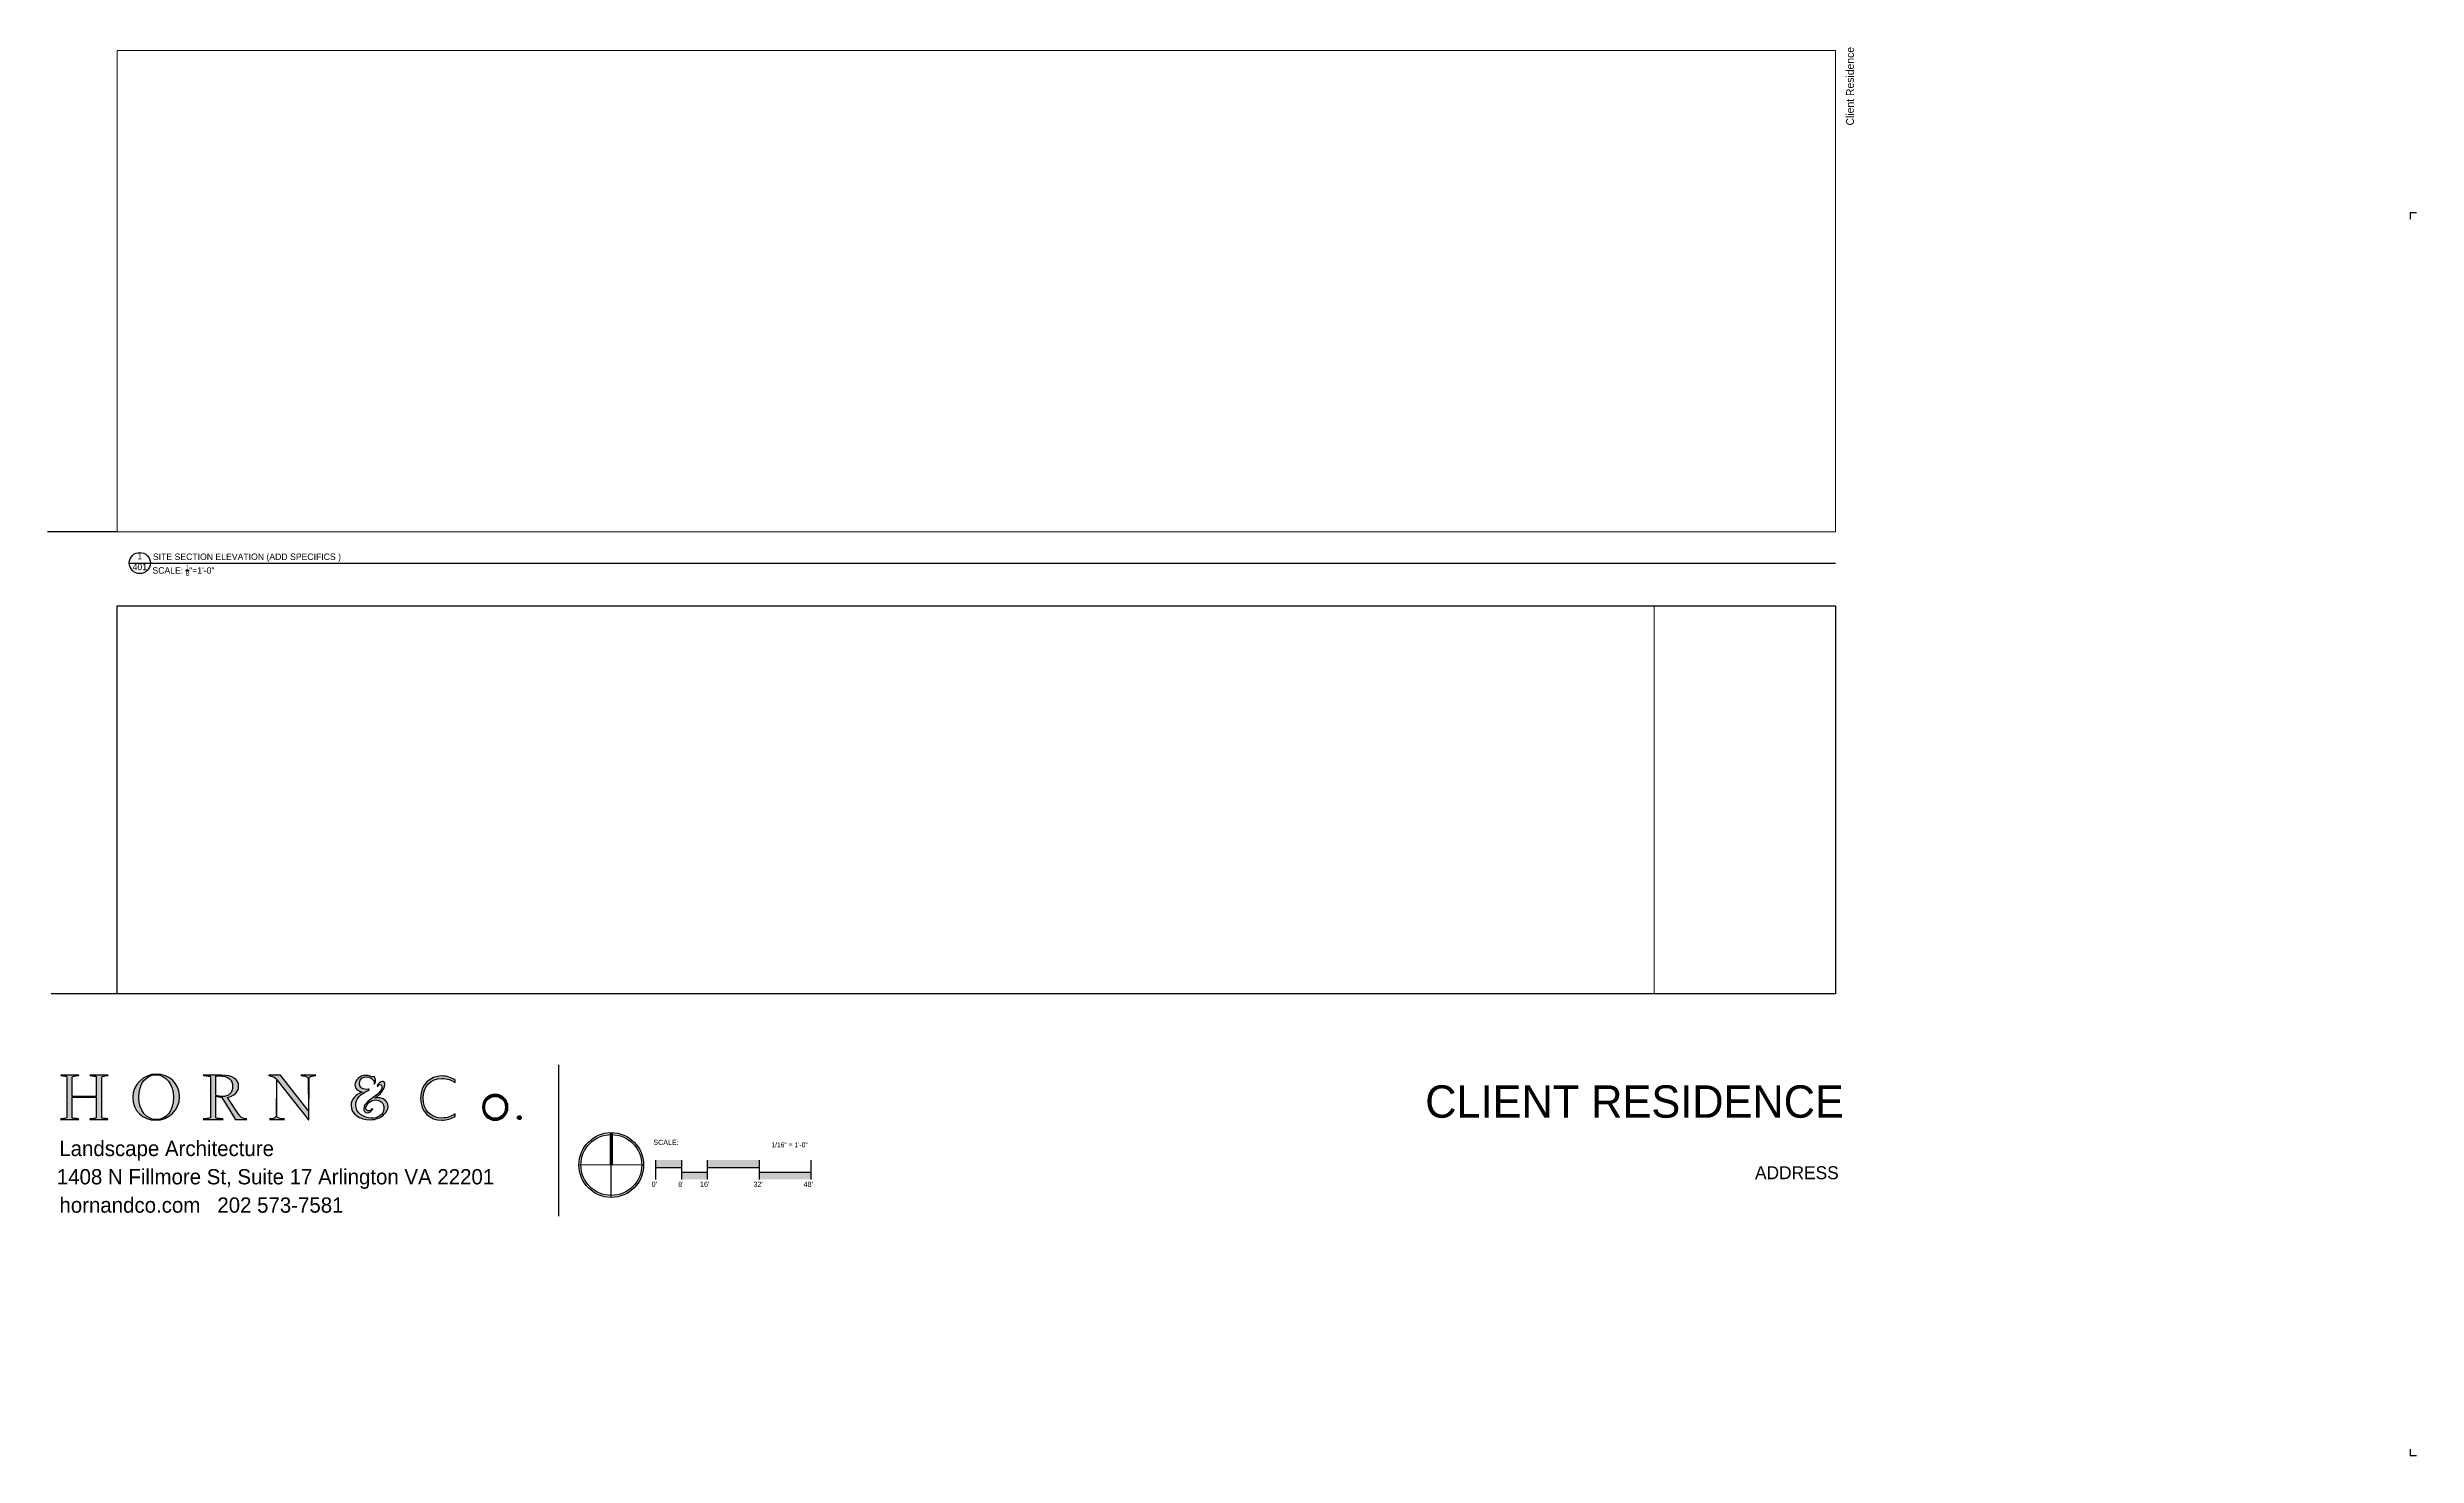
# Paper-space layout 'Schematic Template Section 1' of a CAD drawing. Header units: inches. Extents: x 0.5 to 46.2, y -4 to 23.2.
import ezdxf

# ---------------------------------------------------------------- set-up
doc = ezdxf.new("R2010")
doc.units = ezdxf.units.IN
doc.header["$MEASUREMENT"] = 0
for name, color, linetype in [('L-ANNO-TTLB', 7, 'Continuous'), ('L-ANNO-TXT', 7, 'Continuous'), ('L-DETL-7 (I-5)', 5, 'Continuous'), ('L-TTLB', 7, 'Continuous'), ('L-TTLB-ANNO', 7, 'Continuous')]:
    doc.layers.add(name, color=color, linetype=linetype)
doc.layers.add('L-ANNO-VPRT', color=191, linetype='Continuous', plot=False)
doc.layers.add('L-NPLT', color=11, linetype='Continuous', plot=False)
doc.layers.add('Layer 1', color=7, linetype='Continuous', lineweight=0)
doc.styles.get("Standard").update_dxf_attribs({"font": ''})
doc.styles.add('TEXT-PAPER 1-8', font='', dxfattribs={"height": 0.125})
doc.styles.add('Title Block Text', font='')
doc.styles.get('Standard').set_extended_font_data('FrancophilSans', bold=True)
doc.styles.get('TEXT-PAPER 1-8').set_extended_font_data('Avenir LT Std 55 Roman')
doc.styles.get('Title Block Text').set_extended_font_data('Avenir LT Std 55 Roman')

# ---------------------------------------------------------------- blocks, each defined once
blk = doc.blocks.new('*U79')
at = {"layer": 'L-TTLB-ANNO'}
h = blk.add_hatch(color=256, dxfattribs=at)
h.paths.add_polyline_path([(-0.105, 0.931), (-0.605, 0.931), (-0.605, 0.79), (-0.105, 0.79)])
h.paths.add_polyline_path([(0.395, 0.699), (-0.105, 0.699), (-0.105, 0.558), (0.395, 0.558)])
h.paths.add_polyline_path([(1.395, 0.931), (0.395, 0.931), (0.395, 0.79), (1.395, 0.79)])
h.paths.add_polyline_path([(2.395, 0.699), (1.395, 0.699), (1.395, 0.558), (2.395, 0.558)])
for points in [[(-0.605, 0.931), (-0.605, 0.558)], [(-0.105, 0.931), (-0.105, 0.558)], [(0.395, 0.931), (0.395, 0.558)], [(1.395, 0.931), (1.395, 0.558)], [(2.395, 0.931), (2.395, 0.558)], [(-0.605, 0.79), (-0.105, 0.79)], [(-0.105, 0.699), (0.395, 0.699)], [(0.395, 0.79), (1.395, 0.79)], [(1.395, 0.699), (2.395, 0.699)]]:
    blk.add_lwpolyline(points, dxfattribs=at)
at = {"insert": (1.631, 1.177), "char_height": 0.09375, "width": 1.56765, "attachment_point": 7, "style": 'Title Block Text'}
blk.add_mtext('1/16" = 1\'-0"', dxfattribs=at)
at = {"layer": 'L-TTLB-ANNO', "char_height": 0.1, "width": 0.33144, "attachment_point": 1, "style": 'Title Block Text'}
for s, insert in [("\\pxqr;0'", (-0.909, 0.514)), ("\\pxqr;8'", (-0.396, 0.514)), ("\\pxqr;16'", (0.102, 0.514)), ("\\pxqr;32'", (1.134, 0.514)), ("\\pxqr;48'", (2.103, 0.514))]:
    blk.add_mtext(s, dxfattribs=dict(at, insert=insert))
blk = doc.blocks.new('Block_13')
at = {"layer": 'L-TTLB', "transparency": 33554687}
h = blk.add_hatch(color=256, dxfattribs=at)
h.dxf.hatch_style = 2
edge = h.paths.add_edge_path()
edge.add_spline(control_points=[(-59.841, 26.461), (-59.841, 26.461), (-59.827, 26.463), (-59.827, 26.463), (-59.814, 26.464), (-59.809, 26.467), (-59.809, 26.469), (-59.809, 26.469), (-59.809, 26.686), (-59.809, 26.686), (-59.809, 26.689), (-59.811, 26.69), (-59.831, 26.692), (-59.831, 26.692), (-59.84, 26.693), (-59.84, 26.693), (-59.84, 26.693), (-59.841, 26.695), (-59.841, 26.695), (-59.841, 26.695), (-59.744, 26.695), (-59.744, 26.695), (-59.744, 26.695), (-59.745, 26.693), (-59.745, 26.693), (-59.745, 26.693), (-59.76, 26.691), (-59.76, 26.691), (-59.774, 26.69), (-59.779, 26.688), (-59.779, 26.685), (-59.779, 26.685), (-59.779, 26.581), (-59.779, 26.581), (-59.779, 26.581), (-59.651, 26.581), (-59.651, 26.581), (-59.651, 26.581), (-59.651, 26.686), (-59.651, 26.686), (-59.651, 26.689), (-59.654, 26.69), (-59.673, 26.692), (-59.673, 26.692), (-59.684, 26.693), (-59.684, 26.693), (-59.684, 26.693), (-59.685, 26.695), (-59.685, 26.695), (-59.685, 26.695), (-59.588, 26.695), (-59.588, 26.695), (-59.588, 26.695), (-59.589, 26.693), (-59.589, 26.693), (-59.589, 26.693), (-59.603, 26.691), (-59.603, 26.691), (-59.616, 26.69), (-59.621, 26.688), (-59.621, 26.685), (-59.621, 26.685), (-59.621, 26.468), (-59.621, 26.468), (-59.621, 26.465), (-59.619, 26.464), (-59.599, 26.463), (-59.599, 26.463), (-59.59, 26.461), (-59.59, 26.461), (-59.59, 26.461), (-59.589, 26.459), (-59.589, 26.459), (-59.589, 26.459), (-59.686, 26.459), (-59.686, 26.459), (-59.686, 26.459), (-59.685, 26.461), (-59.685, 26.461), (-59.685, 26.461), (-59.67, 26.463), (-59.67, 26.463), (-59.656, 26.464), (-59.651, 26.467), (-59.651, 26.469), (-59.651, 26.469), (-59.651, 26.577), (-59.651, 26.577), (-59.651, 26.577), (-59.779, 26.577), (-59.779, 26.577), (-59.779, 26.577), (-59.779, 26.468), (-59.779, 26.468), (-59.779, 26.465), (-59.776, 26.464), (-59.757, 26.463), (-59.757, 26.463), (-59.746, 26.461), (-59.746, 26.461), (-59.746, 26.461), (-59.745, 26.459), (-59.745, 26.459), (-59.745, 26.459), (-59.842, 26.459), (-59.842, 26.459), (-59.842, 26.459), (-59.841, 26.461), (-59.841, 26.461)], knot_values=[0, 0, 0, 0, 1, 1, 1, 2, 2, 2, 3, 3, 3, 4, 4, 4, 5, 5, 5, 6, 6, 6, 7, 7, 7, 8, 8, 8, 9, 9, 9, 10, 10, 10, 11, 11, 11, 12, 12, 12, 13, 13, 13, 14, 14, 14, 15, 15, 15, 16, 16, 16, 17, 17, 17, 18, 18, 18, 19, 19, 19, 20, 20, 20, 21, 21, 21, 22, 22, 22, 23, 23, 23, 24, 24, 24, 25, 25, 25, 26, 26, 26, 27, 27, 27, 28, 28, 28, 29, 29, 29, 30, 30, 30, 31, 31, 31, 32, 32, 32, 33, 33, 33, 34, 34, 34, 35, 35, 35, 36, 36, 36, 36], degree=3, periodic=0)
h = blk.add_hatch(color=256, dxfattribs=at)
h.dxf.hatch_style = 2
edge = h.paths.add_edge_path()
edge.add_spline(control_points=[(-59.239, 26.577), (-59.239, 26.648), (-59.278, 26.697), (-59.332, 26.697), (-59.387, 26.697), (-59.423, 26.65), (-59.423, 26.576), (-59.423, 26.506), (-59.384, 26.458), (-59.33, 26.458), (-59.274, 26.458), (-59.239, 26.504), (-59.239, 26.577)], knot_values=[0, 0, 0, 0, 1, 1, 1, 2, 2, 2, 3, 3, 3, 4, 4, 4, 4], degree=3, periodic=0)
edge = h.paths.add_edge_path()
edge.add_spline(control_points=[(-59.456, 26.577), (-59.456, 26.642), (-59.397, 26.701), (-59.331, 26.701), (-59.259, 26.701), (-59.206, 26.65), (-59.206, 26.577), (-59.206, 26.512), (-59.265, 26.454), (-59.332, 26.454), (-59.403, 26.454), (-59.456, 26.504), (-59.456, 26.577)], knot_values=[0, 0, 0, 0, 1, 1, 1, 2, 2, 2, 3, 3, 3, 4, 4, 4, 4], degree=3, periodic=0)
h = blk.add_hatch(color=256, dxfattribs=at)
h.dxf.hatch_style = 2
edge = h.paths.add_edge_path()
edge.add_spline(control_points=[(-58.922, 26.635), (-58.922, 26.671), (-58.946, 26.693), (-58.992, 26.691), (-58.992, 26.691), (-59.011, 26.691), (-59.011, 26.691), (-59.011, 26.691), (-59.011, 26.587), (-59.011, 26.587), (-58.999, 26.583), (-58.989, 26.581), (-58.977, 26.581), (-58.943, 26.581), (-58.922, 26.601), (-58.922, 26.635)], knot_values=[0, 0, 0, 0, 1, 1, 1, 2, 2, 2, 3, 3, 3, 4, 4, 4, 5, 5, 5, 5], degree=3, periodic=0)
edge = h.paths.add_edge_path()
edge.add_spline(control_points=[(-59.078, 26.461), (-59.078, 26.461), (-59.059, 26.463), (-59.059, 26.463), (-59.051, 26.464), (-59.041, 26.467), (-59.041, 26.469), (-59.041, 26.469), (-59.041, 26.686), (-59.041, 26.686), (-59.041, 26.689), (-59.043, 26.69), (-59.063, 26.692), (-59.063, 26.692), (-59.077, 26.693), (-59.077, 26.693), (-59.077, 26.693), (-59.079, 26.695), (-59.079, 26.695), (-59.079, 26.695), (-58.982, 26.695), (-58.982, 26.695), (-58.922, 26.695), (-58.89, 26.674), (-58.89, 26.635), (-58.89, 26.606), (-58.915, 26.583), (-58.949, 26.576), (-58.949, 26.576), (-58.894, 26.492), (-58.894, 26.492), (-58.878, 26.469), (-58.871, 26.463), (-58.853, 26.462), (-58.853, 26.462), (-58.848, 26.461), (-58.848, 26.461), (-58.848, 26.461), (-58.846, 26.459), (-58.846, 26.459), (-58.846, 26.459), (-58.908, 26.459), (-58.908, 26.459), (-58.908, 26.459), (-58.911, 26.464), (-58.911, 26.464), (-58.911, 26.464), (-58.98, 26.576), (-58.98, 26.576), (-58.99, 26.577), (-59.001, 26.58), (-59.011, 26.583), (-59.011, 26.583), (-59.011, 26.468), (-59.011, 26.468), (-59.011, 26.465), (-58.997, 26.463), (-58.989, 26.463), (-58.989, 26.463), (-58.974, 26.461), (-58.974, 26.461), (-58.974, 26.461), (-58.973, 26.459), (-58.973, 26.459), (-58.973, 26.459), (-59.079, 26.459), (-59.079, 26.459), (-59.079, 26.459), (-59.078, 26.461), (-59.078, 26.461)], knot_values=[0, 0, 0, 0, 1, 1, 1, 2, 2, 2, 3, 3, 3, 4, 4, 4, 5, 5, 5, 6, 6, 6, 7, 7, 7, 8, 8, 8, 9, 9, 9, 10, 10, 10, 11, 11, 11, 12, 12, 12, 13, 13, 13, 14, 14, 14, 15, 15, 15, 16, 16, 16, 17, 17, 17, 18, 18, 18, 19, 19, 19, 20, 20, 20, 21, 21, 21, 22, 22, 22, 23, 23, 23, 23], degree=3, periodic=0)
h = blk.add_hatch(color=256, dxfattribs=at)
h.dxf.hatch_style = 2
edge = h.paths.add_edge_path()
edge.add_spline(control_points=[(-58.685, 26.671), (-58.685, 26.671), (-58.685, 26.671), (-58.685, 26.671), (-58.685, 26.671), (-58.685, 26.475), (-58.685, 26.475), (-58.685, 26.469), (-58.676, 26.464), (-58.653, 26.462), (-58.653, 26.462), (-58.646, 26.461), (-58.646, 26.461), (-58.646, 26.461), (-58.645, 26.459), (-58.645, 26.459), (-58.645, 26.459), (-58.724, 26.459), (-58.724, 26.459), (-58.724, 26.459), (-58.723, 26.461), (-58.723, 26.461), (-58.723, 26.461), (-58.716, 26.462), (-58.716, 26.462), (-58.699, 26.464), (-58.689, 26.468), (-58.689, 26.475), (-58.689, 26.475), (-58.688, 26.674), (-58.688, 26.674), (-58.694, 26.68), (-58.703, 26.689), (-58.723, 26.692), (-58.723, 26.692), (-58.728, 26.693), (-58.728, 26.693), (-58.728, 26.693), (-58.729, 26.695), (-58.729, 26.695), (-58.729, 26.695), (-58.666, 26.695), (-58.666, 26.695), (-58.666, 26.695), (-58.518, 26.506), (-58.518, 26.506), (-58.518, 26.506), (-58.517, 26.506), (-58.517, 26.506), (-58.517, 26.506), (-58.518, 26.68), (-58.518, 26.68), (-58.518, 26.685), (-58.526, 26.69), (-58.549, 26.692), (-58.549, 26.692), (-58.556, 26.693), (-58.556, 26.693), (-58.556, 26.693), (-58.557, 26.695), (-58.557, 26.695), (-58.557, 26.695), (-58.478, 26.695), (-58.478, 26.695), (-58.478, 26.695), (-58.479, 26.693), (-58.479, 26.693), (-58.479, 26.693), (-58.487, 26.692), (-58.487, 26.692), (-58.503, 26.691), (-58.513, 26.686), (-58.513, 26.679), (-58.513, 26.679), (-58.514, 26.457), (-58.514, 26.457), (-58.514, 26.457), (-58.517, 26.457), (-58.517, 26.457), (-58.517, 26.457), (-58.685, 26.671), (-58.685, 26.671)], knot_values=[0, 0, 0, 0, 1, 1, 1, 2, 2, 2, 3, 3, 3, 4, 4, 4, 5, 5, 5, 6, 6, 6, 7, 7, 7, 8, 8, 8, 9, 9, 9, 10, 10, 10, 11, 11, 11, 12, 12, 12, 13, 13, 13, 14, 14, 14, 15, 15, 15, 16, 16, 16, 17, 17, 17, 18, 18, 18, 19, 19, 19, 20, 20, 20, 21, 21, 21, 22, 22, 22, 23, 23, 23, 24, 24, 24, 25, 25, 25, 26, 26, 26, 27, 27, 27, 27], degree=3, periodic=0)
h = blk.add_hatch(color=256, dxfattribs=at)
h.dxf.hatch_style = 2
edge = h.paths.add_edge_path()
edge.add_spline(control_points=[(-58.192, 26.616), (-58.215, 26.606), (-58.232, 26.595), (-58.248, 26.579), (-58.259, 26.568), (-58.264, 26.549), (-58.264, 26.537), (-58.264, 26.496), (-58.224, 26.465), (-58.182, 26.465), (-58.148, 26.465), (-58.113, 26.48), (-58.113, 26.517), (-58.113, 26.549), (-58.136, 26.563), (-58.156, 26.563), (-58.183, 26.563), (-58.21, 26.542), (-58.21, 26.518), (-58.21, 26.509), (-58.204, 26.504), (-58.196, 26.504), (-58.185, 26.504), (-58.179, 26.513), (-58.176, 26.516), (-58.176, 26.516), (-58.173, 26.513), (-58.173, 26.513), (-58.18, 26.503), (-58.19, 26.494), (-58.203, 26.494), (-58.217, 26.494), (-58.221, 26.506), (-58.221, 26.514), (-58.221, 26.546), (-58.18, 26.568), (-58.163, 26.581), (-58.15, 26.589), (-58.124, 26.614), (-58.124, 26.632), (-58.124, 26.641), (-58.128, 26.645), (-58.134, 26.645), (-58.14, 26.645), (-58.144, 26.64), (-58.146, 26.636), (-58.146, 26.636), (-58.15, 26.637), (-58.15, 26.637), (-58.146, 26.647), (-58.133, 26.662), (-58.122, 26.662), (-58.114, 26.662), (-58.108, 26.656), (-58.108, 26.644), (-58.108, 26.618), (-58.137, 26.589), (-58.16, 26.574), (-58.16, 26.574), (-58.16, 26.573), (-58.16, 26.573), (-58.154, 26.574), (-58.148, 26.574), (-58.142, 26.574), (-58.132, 26.574), (-58.123, 26.572), (-58.117, 26.569), (-58.1, 26.561), (-58.091, 26.545), (-58.091, 26.526), (-58.091, 26.51), (-58.1, 26.498), (-58.111, 26.486), (-58.127, 26.468), (-58.157, 26.457), (-58.186, 26.457), (-58.242, 26.457), (-58.289, 26.486), (-58.289, 26.533), (-58.289, 26.565), (-58.265, 26.592), (-58.229, 26.604), (-58.229, 26.604), (-58.229, 26.605), (-58.229, 26.605), (-58.248, 26.609), (-58.268, 26.621), (-58.268, 26.642), (-58.268, 26.668), (-58.243, 26.694), (-58.209, 26.694), (-58.193, 26.694), (-58.178, 26.686), (-58.172, 26.686), (-58.169, 26.686), (-58.165, 26.688), (-58.164, 26.688), (-58.164, 26.686), (-58.158, 26.677), (-58.158, 26.665), (-58.158, 26.658), (-58.16, 26.652), (-58.163, 26.648), (-58.163, 26.648), (-58.167, 26.65), (-58.167, 26.65), (-58.165, 26.653), (-58.164, 26.656), (-58.163, 26.659), (-58.172, 26.673), (-58.184, 26.687), (-58.206, 26.687), (-58.224, 26.687), (-58.244, 26.678), (-58.244, 26.651), (-58.244, 26.633), (-58.231, 26.619), (-58.208, 26.619), (-58.198, 26.619), (-58.195, 26.62), (-58.192, 26.621), (-58.192, 26.621), (-58.192, 26.616), (-58.192, 26.616)], knot_values=[0, 0, 0, 0, 1, 1, 1, 2, 2, 2, 3, 3, 3, 4, 4, 4, 5, 5, 5, 6, 6, 6, 7, 7, 7, 8, 8, 8, 9, 9, 9, 10, 10, 10, 11, 11, 11, 12, 12, 12, 13, 13, 13, 14, 14, 14, 15, 15, 15, 16, 16, 16, 17, 17, 17, 18, 18, 18, 19, 19, 19, 20, 20, 20, 21, 21, 21, 22, 22, 22, 23, 23, 23, 24, 24, 24, 25, 25, 25, 26, 26, 26, 27, 27, 27, 28, 28, 28, 29, 29, 29, 30, 30, 30, 31, 31, 31, 32, 32, 32, 33, 33, 33, 34, 34, 34, 35, 35, 35, 36, 36, 36, 37, 37, 37, 38, 38, 38, 39, 39, 39, 40, 40, 40, 41, 41, 41, 41], degree=3, periodic=0)
h = blk.add_hatch(color=256, dxfattribs=at)
h.dxf.hatch_style = 2
edge = h.paths.add_edge_path()
edge.add_spline(control_points=[(-57.804, 26.454), (-57.865, 26.454), (-57.917, 26.498), (-57.917, 26.572), (-57.917, 26.646), (-57.865, 26.691), (-57.804, 26.691), (-57.779, 26.691), (-57.75, 26.682), (-57.733, 26.669), (-57.733, 26.669), (-57.733, 26.656), (-57.733, 26.656), (-57.751, 26.669), (-57.774, 26.678), (-57.804, 26.678), (-57.861, 26.678), (-57.904, 26.637), (-57.904, 26.572), (-57.904, 26.507), (-57.861, 26.466), (-57.804, 26.466), (-57.774, 26.466), (-57.751, 26.475), (-57.733, 26.489), (-57.733, 26.489), (-57.733, 26.475), (-57.733, 26.475), (-57.75, 26.463), (-57.779, 26.454), (-57.804, 26.454)], knot_values=[0, 0, 0, 0, 1, 1, 1, 2, 2, 2, 3, 3, 3, 4, 4, 4, 5, 5, 5, 6, 6, 6, 7, 7, 7, 8, 8, 8, 9, 9, 9, 10, 10, 10, 10], degree=3, periodic=0)
h = blk.add_hatch(color=256, dxfattribs=at)
h.dxf.hatch_style = 2
edge = h.paths.add_edge_path()
edge.add_spline(control_points=[(-57.518, 26.582), (-57.549, 26.582), (-57.574, 26.559), (-57.574, 26.524), (-57.574, 26.488), (-57.549, 26.465), (-57.518, 26.465), (-57.488, 26.465), (-57.463, 26.488), (-57.463, 26.524), (-57.463, 26.559), (-57.488, 26.582), (-57.518, 26.582)], knot_values=[0, 0, 0, 0, 1, 1, 1, 2, 2, 2, 3, 3, 3, 4, 4, 4, 4], degree=3, periodic=0)
edge = h.paths.add_edge_path()
edge.add_spline(control_points=[(-57.518, 26.454), (-57.557, 26.454), (-57.586, 26.484), (-57.586, 26.524), (-57.586, 26.563), (-57.557, 26.593), (-57.518, 26.593), (-57.48, 26.593), (-57.45, 26.563), (-57.45, 26.524), (-57.45, 26.484), (-57.48, 26.454), (-57.518, 26.454)], knot_values=[0, 0, 0, 0, 1, 1, 1, 2, 2, 2, 3, 3, 3, 4, 4, 4, 4], degree=3, periodic=0)
h = blk.add_hatch(color=256, dxfattribs=at)
h.dxf.hatch_style = 2
edge = h.paths.add_edge_path()
edge.add_arc((-57.389, 26.468), 0.01, 0, 360)
at = {"layer": 'L-TTLB'}
blk.add_circle((-57.389, 26.468), 0.01, dxfattribs=at)
for points, knots in [([(-59.841, 26.461), (-59.841, 26.461), (-59.827, 26.463), (-59.827, 26.463), (-59.814, 26.464), (-59.809, 26.467), (-59.809, 26.469), (-59.809, 26.469), (-59.809, 26.686), (-59.809, 26.686), (-59.809, 26.689), (-59.811, 26.69), (-59.831, 26.692), (-59.831, 26.692), (-59.84, 26.693), (-59.84, 26.693), (-59.84, 26.693), (-59.841, 26.695), (-59.841, 26.695), (-59.841, 26.695), (-59.744, 26.695), (-59.744, 26.695), (-59.744, 26.695), (-59.745, 26.693), (-59.745, 26.693), (-59.745, 26.693), (-59.76, 26.691), (-59.76, 26.691), (-59.774, 26.69), (-59.779, 26.688), (-59.779, 26.685), (-59.779, 26.685), (-59.779, 26.581), (-59.779, 26.581), (-59.779, 26.581), (-59.651, 26.581), (-59.651, 26.581), (-59.651, 26.581), (-59.651, 26.686), (-59.651, 26.686), (-59.651, 26.689), (-59.654, 26.69), (-59.673, 26.692), (-59.673, 26.692), (-59.684, 26.693), (-59.684, 26.693), (-59.684, 26.693), (-59.685, 26.695), (-59.685, 26.695), (-59.685, 26.695), (-59.588, 26.695), (-59.588, 26.695), (-59.588, 26.695), (-59.589, 26.693), (-59.589, 26.693), (-59.589, 26.693), (-59.603, 26.691), (-59.603, 26.691), (-59.616, 26.69), (-59.621, 26.688), (-59.621, 26.685), (-59.621, 26.685), (-59.621, 26.468), (-59.621, 26.468), (-59.621, 26.465), (-59.619, 26.464), (-59.599, 26.463), (-59.599, 26.463), (-59.59, 26.461), (-59.59, 26.461), (-59.59, 26.461), (-59.589, 26.459), (-59.589, 26.459), (-59.589, 26.459), (-59.686, 26.459), (-59.686, 26.459), (-59.686, 26.459), (-59.685, 26.461), (-59.685, 26.461), (-59.685, 26.461), (-59.67, 26.463), (-59.67, 26.463), (-59.656, 26.464), (-59.651, 26.467), (-59.651, 26.469), (-59.651, 26.469), (-59.651, 26.577), (-59.651, 26.577), (-59.651, 26.577), (-59.779, 26.577), (-59.779, 26.577), (-59.779, 26.577), (-59.779, 26.468), (-59.779, 26.468), (-59.779, 26.465), (-59.776, 26.464), (-59.757, 26.463), (-59.757, 26.463), (-59.746, 26.461), (-59.746, 26.461), (-59.746, 26.461), (-59.745, 26.459), (-59.745, 26.459), (-59.745, 26.459), (-59.842, 26.459), (-59.842, 26.459), (-59.842, 26.459), (-59.841, 26.461), (-59.841, 26.461)], [0, 0, 0, 0, 1, 1, 1, 2, 2, 2, 3, 3, 3, 4, 4, 4, 5, 5, 5, 6, 6, 6, 7, 7, 7, 8, 8, 8, 9, 9, 9, 10, 10, 10, 11, 11, 11, 12, 12, 12, 13, 13, 13, 14, 14, 14, 15, 15, 15, 16, 16, 16, 17, 17, 17, 18, 18, 18, 19, 19, 19, 20, 20, 20, 21, 21, 21, 22, 22, 22, 23, 23, 23, 24, 24, 24, 25, 25, 25, 26, 26, 26, 27, 27, 27, 28, 28, 28, 29, 29, 29, 30, 30, 30, 31, 31, 31, 32, 32, 32, 33, 33, 33, 34, 34, 34, 35, 35, 35, 36, 36, 36, 36]), ([(-59.456, 26.577), (-59.456, 26.642), (-59.397, 26.701), (-59.331, 26.701), (-59.259, 26.701), (-59.206, 26.65), (-59.206, 26.577), (-59.206, 26.512), (-59.265, 26.454), (-59.332, 26.454), (-59.403, 26.454), (-59.456, 26.504), (-59.456, 26.577)], [0, 0, 0, 0, 1, 1, 1, 2, 2, 2, 3, 3, 3, 4, 4, 4, 4]), ([(-59.239, 26.577), (-59.239, 26.648), (-59.278, 26.697), (-59.332, 26.697), (-59.387, 26.697), (-59.423, 26.65), (-59.423, 26.576), (-59.423, 26.506), (-59.384, 26.458), (-59.33, 26.458), (-59.274, 26.458), (-59.239, 26.504), (-59.239, 26.577)], [0, 0, 0, 0, 1, 1, 1, 2, 2, 2, 3, 3, 3, 4, 4, 4, 4]), ([(-59.078, 26.461), (-59.078, 26.461), (-59.059, 26.463), (-59.059, 26.463), (-59.051, 26.464), (-59.041, 26.467), (-59.041, 26.469), (-59.041, 26.469), (-59.041, 26.686), (-59.041, 26.686), (-59.041, 26.689), (-59.043, 26.69), (-59.063, 26.692), (-59.063, 26.692), (-59.077, 26.693), (-59.077, 26.693), (-59.077, 26.693), (-59.079, 26.695), (-59.079, 26.695), (-59.079, 26.695), (-58.982, 26.695), (-58.982, 26.695), (-58.922, 26.695), (-58.89, 26.674), (-58.89, 26.635), (-58.89, 26.606), (-58.915, 26.583), (-58.949, 26.576), (-58.949, 26.576), (-58.894, 26.492), (-58.894, 26.492), (-58.878, 26.469), (-58.871, 26.463), (-58.853, 26.462), (-58.853, 26.462), (-58.848, 26.461), (-58.848, 26.461), (-58.848, 26.461), (-58.846, 26.459), (-58.846, 26.459), (-58.846, 26.459), (-58.908, 26.459), (-58.908, 26.459), (-58.908, 26.459), (-58.911, 26.464), (-58.911, 26.464), (-58.911, 26.464), (-58.98, 26.576), (-58.98, 26.576), (-58.99, 26.577), (-59.001, 26.58), (-59.011, 26.583), (-59.011, 26.583), (-59.011, 26.468), (-59.011, 26.468), (-59.011, 26.465), (-58.997, 26.463), (-58.989, 26.463), (-58.989, 26.463), (-58.974, 26.461), (-58.974, 26.461), (-58.974, 26.461), (-58.973, 26.459), (-58.973, 26.459), (-58.973, 26.459), (-59.079, 26.459), (-59.079, 26.459), (-59.079, 26.459), (-59.078, 26.461), (-59.078, 26.461)], [0, 0, 0, 0, 1, 1, 1, 2, 2, 2, 3, 3, 3, 4, 4, 4, 5, 5, 5, 6, 6, 6, 7, 7, 7, 8, 8, 8, 9, 9, 9, 10, 10, 10, 11, 11, 11, 12, 12, 12, 13, 13, 13, 14, 14, 14, 15, 15, 15, 16, 16, 16, 17, 17, 17, 18, 18, 18, 19, 19, 19, 20, 20, 20, 21, 21, 21, 22, 22, 22, 23, 23, 23, 23]), ([(-58.922, 26.635), (-58.922, 26.671), (-58.946, 26.693), (-58.992, 26.691), (-58.992, 26.691), (-59.011, 26.691), (-59.011, 26.691), (-59.011, 26.691), (-59.011, 26.587), (-59.011, 26.587), (-58.999, 26.583), (-58.989, 26.581), (-58.977, 26.581), (-58.943, 26.581), (-58.922, 26.601), (-58.922, 26.635)], [0, 0, 0, 0, 1, 1, 1, 2, 2, 2, 3, 3, 3, 4, 4, 4, 5, 5, 5, 5]), ([(-58.685, 26.671), (-58.685, 26.671), (-58.685, 26.671), (-58.685, 26.671), (-58.685, 26.671), (-58.685, 26.475), (-58.685, 26.475), (-58.685, 26.469), (-58.676, 26.464), (-58.653, 26.462), (-58.653, 26.462), (-58.646, 26.461), (-58.646, 26.461), (-58.646, 26.461), (-58.645, 26.459), (-58.645, 26.459), (-58.645, 26.459), (-58.724, 26.459), (-58.724, 26.459), (-58.724, 26.459), (-58.723, 26.461), (-58.723, 26.461), (-58.723, 26.461), (-58.716, 26.462), (-58.716, 26.462), (-58.699, 26.464), (-58.689, 26.468), (-58.689, 26.475), (-58.689, 26.475), (-58.688, 26.674), (-58.688, 26.674), (-58.694, 26.68), (-58.703, 26.689), (-58.723, 26.692), (-58.723, 26.692), (-58.728, 26.693), (-58.728, 26.693), (-58.728, 26.693), (-58.729, 26.695), (-58.729, 26.695), (-58.729, 26.695), (-58.666, 26.695), (-58.666, 26.695), (-58.666, 26.695), (-58.518, 26.506), (-58.518, 26.506), (-58.518, 26.506), (-58.517, 26.506), (-58.517, 26.506), (-58.517, 26.506), (-58.518, 26.68), (-58.518, 26.68), (-58.518, 26.685), (-58.526, 26.69), (-58.549, 26.692), (-58.549, 26.692), (-58.556, 26.693), (-58.556, 26.693), (-58.556, 26.693), (-58.557, 26.695), (-58.557, 26.695), (-58.557, 26.695), (-58.478, 26.695), (-58.478, 26.695), (-58.478, 26.695), (-58.479, 26.693), (-58.479, 26.693), (-58.479, 26.693), (-58.487, 26.692), (-58.487, 26.692), (-58.503, 26.691), (-58.513, 26.686), (-58.513, 26.679), (-58.513, 26.679), (-58.514, 26.457), (-58.514, 26.457), (-58.514, 26.457), (-58.517, 26.457), (-58.517, 26.457), (-58.517, 26.457), (-58.685, 26.671), (-58.685, 26.671)], [0, 0, 0, 0, 1, 1, 1, 2, 2, 2, 3, 3, 3, 4, 4, 4, 5, 5, 5, 6, 6, 6, 7, 7, 7, 8, 8, 8, 9, 9, 9, 10, 10, 10, 11, 11, 11, 12, 12, 12, 13, 13, 13, 14, 14, 14, 15, 15, 15, 16, 16, 16, 17, 17, 17, 18, 18, 18, 19, 19, 19, 20, 20, 20, 21, 21, 21, 22, 22, 22, 23, 23, 23, 24, 24, 24, 25, 25, 25, 26, 26, 26, 27, 27, 27, 27]), ([(-58.192, 26.616), (-58.215, 26.606), (-58.232, 26.595), (-58.248, 26.579), (-58.259, 26.568), (-58.264, 26.549), (-58.264, 26.537), (-58.264, 26.496), (-58.224, 26.465), (-58.182, 26.465), (-58.148, 26.465), (-58.113, 26.48), (-58.113, 26.517), (-58.113, 26.549), (-58.136, 26.563), (-58.156, 26.563), (-58.183, 26.563), (-58.21, 26.542), (-58.21, 26.518), (-58.21, 26.509), (-58.204, 26.504), (-58.196, 26.504), (-58.185, 26.504), (-58.179, 26.513), (-58.176, 26.516), (-58.176, 26.516), (-58.173, 26.513), (-58.173, 26.513), (-58.18, 26.503), (-58.19, 26.494), (-58.203, 26.494), (-58.217, 26.494), (-58.221, 26.506), (-58.221, 26.514), (-58.221, 26.546), (-58.18, 26.568), (-58.163, 26.581), (-58.15, 26.589), (-58.124, 26.614), (-58.124, 26.632), (-58.124, 26.641), (-58.128, 26.645), (-58.134, 26.645), (-58.14, 26.645), (-58.144, 26.64), (-58.146, 26.636), (-58.146, 26.636), (-58.15, 26.637), (-58.15, 26.637), (-58.146, 26.647), (-58.133, 26.662), (-58.122, 26.662), (-58.114, 26.662), (-58.108, 26.656), (-58.108, 26.644), (-58.108, 26.618), (-58.137, 26.589), (-58.16, 26.574), (-58.16, 26.574), (-58.16, 26.573), (-58.16, 26.573), (-58.154, 26.574), (-58.148, 26.574), (-58.142, 26.574), (-58.132, 26.574), (-58.123, 26.572), (-58.117, 26.569), (-58.1, 26.561), (-58.091, 26.545), (-58.091, 26.526), (-58.091, 26.51), (-58.1, 26.498), (-58.111, 26.486), (-58.127, 26.468), (-58.157, 26.457), (-58.186, 26.457), (-58.242, 26.457), (-58.289, 26.486), (-58.289, 26.533), (-58.289, 26.565), (-58.265, 26.592), (-58.229, 26.604), (-58.229, 26.604), (-58.229, 26.605), (-58.229, 26.605), (-58.248, 26.609), (-58.268, 26.621), (-58.268, 26.642), (-58.268, 26.668), (-58.243, 26.694), (-58.209, 26.694), (-58.193, 26.694), (-58.178, 26.686), (-58.172, 26.686), (-58.169, 26.686), (-58.165, 26.688), (-58.164, 26.688), (-58.164, 26.686), (-58.158, 26.677), (-58.158, 26.665), (-58.158, 26.658), (-58.16, 26.652), (-58.163, 26.648), (-58.163, 26.648), (-58.167, 26.65), (-58.167, 26.65), (-58.165, 26.653), (-58.164, 26.656), (-58.163, 26.659), (-58.172, 26.673), (-58.184, 26.687), (-58.206, 26.687), (-58.224, 26.687), (-58.244, 26.678), (-58.244, 26.651), (-58.244, 26.633), (-58.231, 26.619), (-58.208, 26.619), (-58.198, 26.619), (-58.195, 26.62), (-58.192, 26.621), (-58.192, 26.621), (-58.192, 26.616), (-58.192, 26.616)], [0, 0, 0, 0, 1, 1, 1, 2, 2, 2, 3, 3, 3, 4, 4, 4, 5, 5, 5, 6, 6, 6, 7, 7, 7, 8, 8, 8, 9, 9, 9, 10, 10, 10, 11, 11, 11, 12, 12, 12, 13, 13, 13, 14, 14, 14, 15, 15, 15, 16, 16, 16, 17, 17, 17, 18, 18, 18, 19, 19, 19, 20, 20, 20, 21, 21, 21, 22, 22, 22, 23, 23, 23, 24, 24, 24, 25, 25, 25, 26, 26, 26, 27, 27, 27, 28, 28, 28, 29, 29, 29, 30, 30, 30, 31, 31, 31, 32, 32, 32, 33, 33, 33, 34, 34, 34, 35, 35, 35, 36, 36, 36, 37, 37, 37, 38, 38, 38, 39, 39, 39, 40, 40, 40, 41, 41, 41, 41]), ([(-57.804, 26.454), (-57.865, 26.454), (-57.917, 26.498), (-57.917, 26.572), (-57.917, 26.646), (-57.865, 26.691), (-57.804, 26.691), (-57.779, 26.691), (-57.75, 26.682), (-57.733, 26.669), (-57.733, 26.669), (-57.733, 26.656), (-57.733, 26.656), (-57.751, 26.669), (-57.774, 26.678), (-57.804, 26.678), (-57.861, 26.678), (-57.904, 26.637), (-57.904, 26.572), (-57.904, 26.507), (-57.861, 26.466), (-57.804, 26.466), (-57.774, 26.466), (-57.751, 26.475), (-57.733, 26.489), (-57.733, 26.489), (-57.733, 26.475), (-57.733, 26.475), (-57.75, 26.463), (-57.779, 26.454), (-57.804, 26.454)], [0, 0, 0, 0, 1, 1, 1, 2, 2, 2, 3, 3, 3, 4, 4, 4, 5, 5, 5, 6, 6, 6, 7, 7, 7, 8, 8, 8, 9, 9, 9, 10, 10, 10, 10]), ([(-57.518, 26.454), (-57.557, 26.454), (-57.586, 26.484), (-57.586, 26.524), (-57.586, 26.563), (-57.557, 26.593), (-57.518, 26.593), (-57.48, 26.593), (-57.45, 26.563), (-57.45, 26.524), (-57.45, 26.484), (-57.48, 26.454), (-57.518, 26.454)], [0, 0, 0, 0, 1, 1, 1, 2, 2, 2, 3, 3, 3, 4, 4, 4, 4]), ([(-57.518, 26.582), (-57.549, 26.582), (-57.574, 26.559), (-57.574, 26.524), (-57.574, 26.488), (-57.549, 26.465), (-57.518, 26.465), (-57.488, 26.465), (-57.463, 26.488), (-57.463, 26.524), (-57.463, 26.559), (-57.488, 26.582), (-57.518, 26.582)], [0, 0, 0, 0, 1, 1, 1, 2, 2, 2, 3, 3, 3, 4, 4, 4, 4])]:
    blk.add_open_spline(points, degree=3, knots=knots, dxfattribs=at)
blk = doc.blocks.new('L-TTLB-NORTHARROW')
at = {"layer": 'L-TTLB'}
for p, q in [((34.192, 10.572), (32.942, 10.571)), ((33.567, 9.946), (33.567, 10.571))]:
    blk.add_line(p, q, dxfattribs=at)
at = {"layer": 'L-TTLB', "const_width": 0.0625}
blk.add_lwpolyline([(33.567, 10.571), (33.567, 11.196)], dxfattribs=at)
at = {"layer": 'L-TTLB'}
blk.add_circle((33.567, 10.571), 0.588, dxfattribs=at)

psp = doc.layouts.new('Schematic Template Section 1')

# ---------------------------------------------------------------- linework, layer by layer
at = {"color": 6}
psp.add_lwpolyline([(10.359, 3.504), (10.359, 0.587)], dxfattribs=at)
at = {"layer": 'L-ANNO-TXT'}
psp.add_lwpolyline([(2.071, 13.196), (35.005, 13.196)], dxfattribs=at)
psp.add_circle((2.275, 13.196), 0.204, dxfattribs=at)
at = {"layer": 'L-DETL-7 (I-5)'}
psp.add_lwpolyline([(1.835, 12.371), (35.005, 12.371), (35.005, 4.878), (1.835, 4.878)], close=True, dxfattribs=at)
at = {"layer": 'L-NPLT'}
for p, q in [((1.835, 13.802), (0.49, 13.802)), ((1.835, 4.878), (0.566, 4.878))]:
    psp.add_line(p, q, dxfattribs=at)
for points in [[(46.224, 19.961), (46.099, 19.961), (46.099, 19.836)], [(46.099, -3.914), (46.099, -4.039), (46.224, -4.039)]]:
    psp.add_lwpolyline(points, dxfattribs=at)
at = {"layer": 'L-TTLB'}
psp.add_circle((11.375, 1.573), 0.625, dxfattribs=at)

# ---------------------------------------------------------------- block references
psp.add_blockref('L-TTLB-NORTHARROW', (-22.191, -8.998))
at = {"layer": 'L-ANNO-TTLB'}
psp.add_blockref('*U79', (12.834, 0.737), dxfattribs=at)
at = {"layer": 'Layer 1', "xscale": 3.61061899653994, "yscale": 3.61061899653994, "zscale": 3.61061899653994}
psp.add_blockref('Block_13', (216.811, -93.079), dxfattribs=at)

# ---------------------------------------------------------------- texts
at = {"layer": 'L-ANNO-TXT', "char_height": 0.125, "attachment_point": 1, "style": 'TEXT-PAPER 1-8'}
for s, width, heights, insert in [('\\pxi-3,l4,qc,t4;1\\P401', 0.25021, [0.338], (2.087, 13.392)), ('SITE SECTION ELEVATION (ADD SPECIFICS )', 37.84305, [0], (2.527, 13.38)), ('\\A1;\\pxi-3,l4,t4;SCALE: {\\H0.7x;\\S1/8;}"=1\'-0"', 37.84305, [0], (2.393, 13.159))]:
    psp.add_mtext_dynamic_manual_height_columns(s, width=width, gutter_width=11.25, heights=heights, dxfattribs=dict(at, insert=insert))
at = {"layer": 'L-TTLB', "char_height": 0.75, "attachment_point": 7}
for s, insert in [('{\\fAvenir LT Std 55 Roman|b0|i0|c0|p34;\\H0.39334x;Landscape Architecture }', (0.72, 1.656)), ('{\\fAvenir LT Std 55 Roman|b0|i0|c0|p34;\\H0.39334x;1408 N Fillmore St, Suite 17 Arlington VA 22201\\Ffutura pt light|c0;   }', (0.673, 1.11)), ('{\\fAvenir LT Std 55 Roman|b0|i0|c0|p34;\\H0.39334x;hornandco.com   202 573-7581}', (0.723, 0.648))]:
    psp.add_mtext(s, dxfattribs=dict(at, insert=insert))
at = {"layer": 'L-TTLB-ANNO', "transparency": 33554687, "insert": (35.212, 23.162), "char_height": 0.15, "attachment_point": 3, "rotation": 90, "style": 'Title Block Text'}
psp.add_mtext_dynamic_manual_height_columns('{\\C8;Client Residence}', width=4.89021, gutter_width=1, heights=[0.129], dxfattribs=at)
at = {"layer": 'L-TTLB-ANNO', "style": 'Title Block Text'}
for s, width, heights, insert, char_height, attachment_point in [('\\pxqr;CLIENT RESIDENCE', 8.58716, [2.237], (30.874, 2.794), 0.625, 5), ('\\pxqr;ADDRESS', 5.84565, [0], (32.146, 1.549), 0.25, 2)]:
    psp.add_mtext_dynamic_manual_height_columns(s, width=width, gutter_width=1, heights=heights, dxfattribs=dict(at, insert=insert, char_height=char_height, attachment_point=attachment_point))
at = {"layer": 'L-TTLB-ANNO', "insert": (11.519, 2.061), "char_height": 0.1, "width": 1.15925, "attachment_point": 1, "style": 'Title Block Text'}
psp.add_mtext('\\A1;\\pxqr;SCALE:', dxfattribs=at)

# ---------------------------------------------------------------- viewports
at = {"layer": 'L-ANNO-VPRT', "view_target_point": (16.95263, 4.63841), "view_twist_angle": 86.971821185455}
psp.add_viewport(center=(18.42, 18.446), size=(33.17, 9.28906), view_center_point=(-4879257.62442, 15738228.57081), view_height=594.5000239, dxfattribs=at)
at = {"layer": 'L-ANNO-VPRT', "view_target_point": (16.95263, 4.63841), "view_twist_angle": 86.96504173775}
psp.add_viewport(center=(16.67, 8.624), size=(29.67, 7.49335), view_center_point=(-4877506.66806, 15740798.95163), view_height=479.5741277, status=3, dxfattribs=at)

doc.saveas('drawing.dxf')
